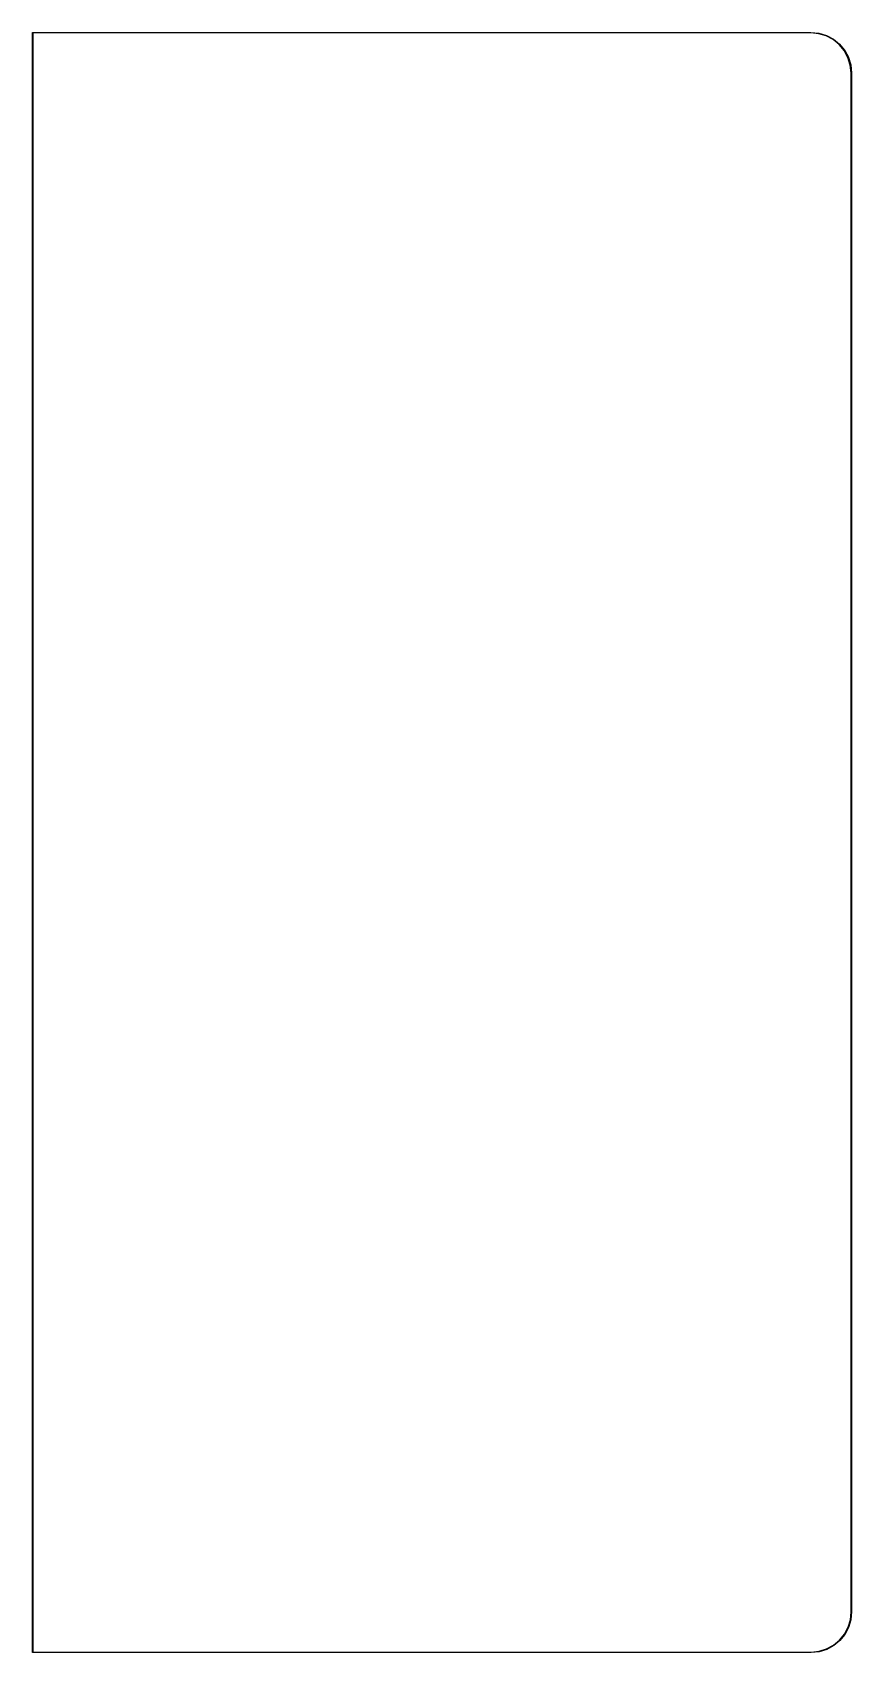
# Model space of a CAD drawing. Extents: x 63 to 145, y -186 to -26.
import ezdxf

# ---------------------------------------------------------------- set-up
doc = ezdxf.new("R2010")
doc.units = 0
doc.layers.add('BLACK', color=7, linetype='CONTINUOUS')

msp = doc.modelspace()

# ---------------------------------------------------------------- linework, layer by layer
at = {"layer": 'BLACK', "linetype": 'CONTINUOUS'}
for p, q in [((63.4999, -26), (63.5004, -25.9951)), ((63.5, -26.0012), (63.4999, -26)), ((63.5, -186.199), (63.5, -26.0012)), ((63.5004, -25.9951), (63.5018, -25.9904)), ((63.5018, -25.9904), (63.5041, -25.986)), ((63.5041, -25.986), (63.5072, -25.9822)), ((63.5072, -25.9822), (63.511, -25.9791)), ((63.511, -25.9791), (63.5154, -25.9768)), ((63.5154, -25.9768), (63.5201, -25.9754)), ((63.5201, -25.9754), (63.5238, -25.975)), ((63.5238, -25.975), (63.525, -25.9749)), ((63.5238, -25.975), (63.5238, -25.975)), ((63.525, -25.9749), (63.5262, -25.975)), ((63.5262, -25.975), (140.551, -25.975)), ((63.55, -26.025), (63.55, -186.175)), ((140.549, -26.025), (63.55, -26.025)), ((141.322, -26.1008), (140.549, -26.025)), ((140.551, -25.975), (140.552, -25.9751)), ((140.552, -25.9751), (140.552, -25.9751)), ((140.552, -25.9751), (141.329, -26.0513)), ((142.065, -26.325), (141.322, -26.1008)), ((141.329, -26.0513), (141.33, -26.0513)), ((141.33, -26.0513), (141.332, -26.0518)), ((141.332, -26.0518), (141.334, -26.0522)), ((141.334, -26.0522), (142.082, -26.2779)), ((142.75, -26.6892), (142.065, -26.325)), ((142.082, -26.2779), (142.082, -26.278)), ((142.082, -26.278), (142.084, -26.2789)), ((142.084, -26.2789), (142.086, -26.2797)), ((142.086, -26.2797), (142.775, -26.6462)), ((143.351, -27.1795), (142.75, -26.6892)), ((142.775, -26.6462), (142.775, -26.6462)), ((142.775, -26.6462), (142.775, -26.6462)), ((142.775, -26.6462), (142.776, -26.6464)), ((142.776, -26.6464), (142.777, -26.6477)), ((142.777, -26.6477), (142.779, -26.6489)), ((142.779, -26.6489), (143.384, -27.1423)), ((143.845, -27.7773), (143.351, -27.1795)), ((143.384, -27.1423), (143.384, -27.1423)), ((143.384, -27.1423), (143.384, -27.1423)), ((143.384, -27.1423), (143.385, -27.1426)), ((143.385, -27.1426), (143.386, -27.1442)), ((143.386, -27.1442), (143.388, -27.1458)), ((143.388, -27.1458), (143.885, -27.7473)), ((144.214, -28.4597), (143.845, -27.7773)), ((143.885, -27.7473), (143.885, -27.7473)), ((143.885, -27.7473), (143.885, -27.7473)), ((143.885, -27.7473), (143.886, -27.7476)), ((143.886, -27.7476), (143.887, -27.7495)), ((143.887, -27.7495), (143.888, -27.7513)), ((143.888, -27.7513), (144.259, -28.438)), ((144.444, -29.2007), (144.214, -28.4597)), ((144.259, -28.438), (144.26, -28.4384)), ((144.26, -28.4384), (144.26, -28.4405)), ((144.26, -28.4405), (144.261, -28.4425)), ((144.261, -28.4425), (144.492, -29.1883)), ((144.525, -29.9734), (144.444, -29.2007)), ((144.492, -29.1883), (144.492, -29.1886)), ((144.492, -29.1886), (144.493, -29.1909)), ((144.493, -29.1909), (144.493, -29.1931)), ((144.493, -29.1931), (144.575, -29.9695)), ((144.525, -30.0001), (144.525, -29.9734)), ((144.525, -182.199), (144.525, -30.0001)), ((144.525, -30.0001), (144.525, -30.0001)), ((144.575, -29.9695), (144.575, -29.9698)), ((144.575, -29.9698), (144.575, -29.9709)), ((144.575, -29.9709), (144.575, -29.972)), ((144.575, -29.972), (144.575, -29.9987)), ((144.575, -29.9987), (144.575, -29.9988)), ((144.575, -29.9988), (144.575, -182.201)), ((144.449, -182.972), (144.525, -182.199)), ((144.575, -182.202), (144.499, -182.979)), ((144.575, -182.201), (144.575, -182.202)), ((144.575, -182.202), (144.575, -182.202)), ((143.861, -184.4), (144.225, -183.715)), ((144.27, -183.736), (143.904, -184.425)), ((144.225, -183.715), (144.449, -182.972)), ((144.271, -183.734), (144.27, -183.736)), ((144.272, -183.732), (144.271, -183.734)), ((144.498, -182.984), (144.272, -183.732)), ((144.272, -183.732), (144.272, -183.732)), ((144.499, -182.98), (144.498, -182.982)), ((144.498, -182.982), (144.498, -182.984)), ((144.499, -182.979), (144.499, -182.98)), ((141.349, -186.094), (142.09, -185.864)), ((142.09, -185.864), (142.773, -185.495)), ((142.799, -185.538), (142.112, -185.909)), ((142.773, -185.495), (143.37, -185.001)), ((142.801, -185.537), (142.799, -185.538)), ((142.802, -185.536), (142.801, -185.537)), ((142.803, -185.535), (142.802, -185.536)), ((143.404, -185.038), (142.803, -185.535)), ((143.37, -185.001), (143.861, -184.4)), ((143.406, -185.036), (143.404, -185.038)), ((143.407, -185.035), (143.406, -185.036)), ((143.408, -185.034), (143.407, -185.035)), ((143.901, -184.429), (143.408, -185.034)), ((143.902, -184.427), (143.901, -184.429)), ((143.904, -184.426), (143.902, -184.427)), ((143.904, -184.425), (143.904, -184.426)), ((63.4999, -186.2), (63.5, -186.199)), ((63.5004, -186.205), (63.4999, -186.2)), ((63.5018, -186.21), (63.5004, -186.205)), ((63.5041, -186.214), (63.5018, -186.21)), ((63.5071, -186.218), (63.5041, -186.214)), ((63.5072, -186.218), (63.5071, -186.218)), ((63.511, -186.221), (63.5072, -186.218)), ((63.5154, -186.223), (63.511, -186.221)), ((63.5201, -186.225), (63.5154, -186.223)), ((63.525, -186.225), (63.5201, -186.225)), ((63.5262, -186.225), (63.525, -186.225)), ((140.551, -186.225), (63.5262, -186.225)), ((63.55, -186.175), (140.55, -186.175)), ((140.55, -186.175), (140.577, -186.175)), ((140.578, -186.225), (140.551, -186.225)), ((140.551, -186.225), (140.551, -186.225)), ((140.577, -186.175), (141.349, -186.094)), ((140.579, -186.225), (140.578, -186.225)), ((140.58, -186.225), (140.579, -186.225)), ((140.581, -186.225), (140.58, -186.225)), ((141.357, -186.143), (140.581, -186.225)), ((141.359, -186.143), (141.357, -186.143)), ((141.361, -186.142), (141.359, -186.143)), ((141.362, -186.142), (141.361, -186.142)), ((142.107, -185.911), (141.362, -186.142)), ((142.11, -185.91), (142.107, -185.911)), ((142.112, -185.91), (142.11, -185.91)), ((142.112, -185.909), (142.112, -185.91))]:
    msp.add_line(p, q, dxfattribs=at)

doc.saveas('drawing.dxf')
